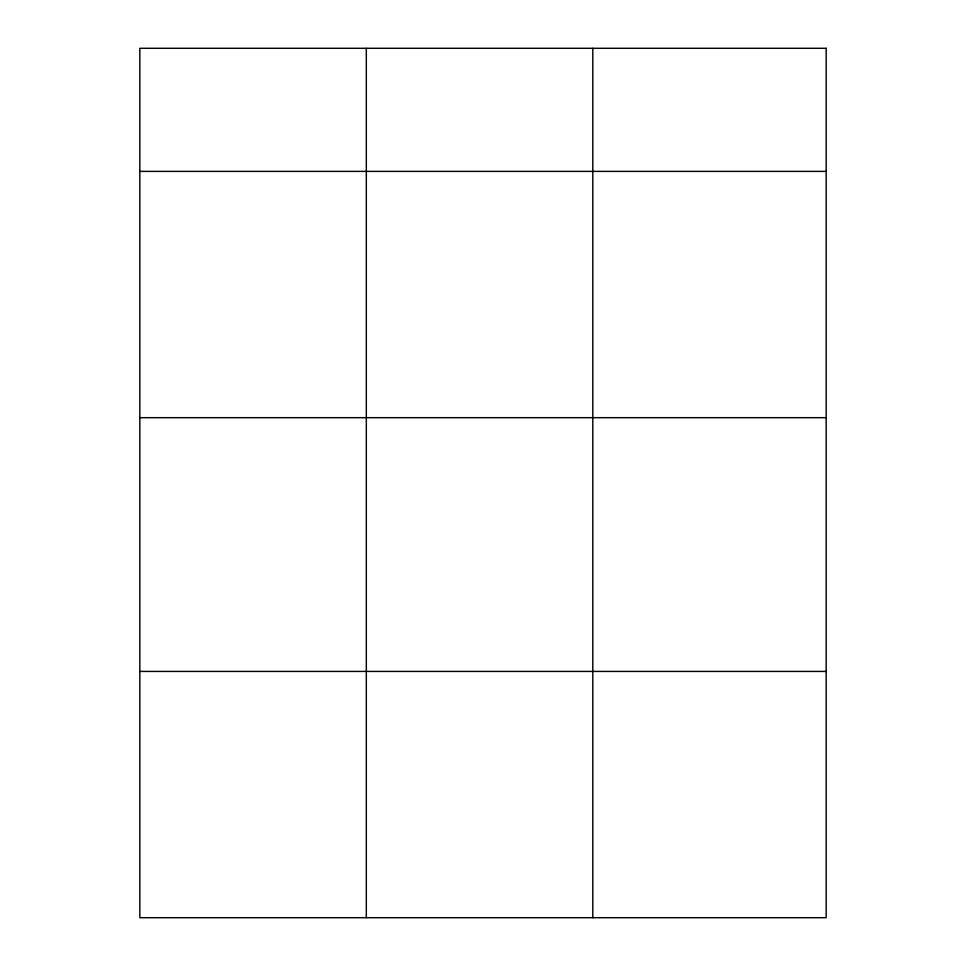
<?xml version="1.0" encoding="UTF-8"?>
<svg xmlns="http://www.w3.org/2000/svg" width="966" height="966" viewBox="0 0 966 966"><rect width="100%" height="100%" fill="white"/><g stroke="black" fill="none" stroke-linecap="round" stroke-linejoin="round"><path stroke-width="1.45" d="M139.828 171.38L826.172 171.38M139.828 417.674L826.172 417.674M139.828 671.418L826.172 671.418M592.81 48.3L592.81 917.7M366.319 48.3L366.319 917.7M826.172 48.3L139.828 48.3L139.828 917.7L826.172 917.7L826.172 48.3"/></g></svg>
